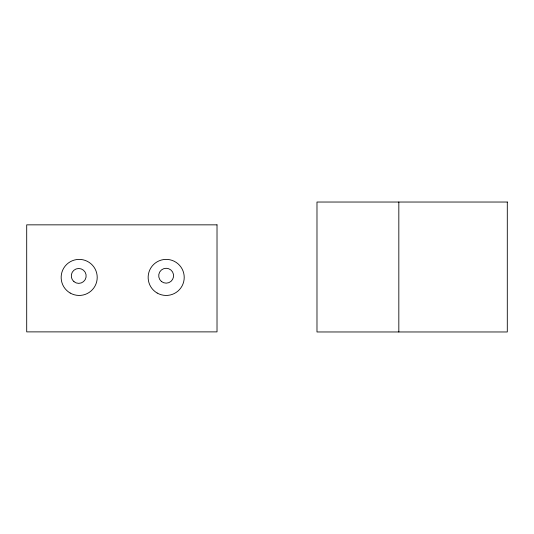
<?xml version="1.0" encoding="UTF-8"?>
<svg xmlns="http://www.w3.org/2000/svg" width="534" height="534" viewBox="0 0 534 534"><rect width="100%" height="100%" fill="white"/><g stroke="black" fill="none" stroke-linecap="round" stroke-linejoin="round"><path stroke-width="0.8" d="M398.825 202.032L398.825 331.968M507.3 202.032L316.982 202.032L316.982 331.968L507.3 331.968L507.3 202.032M217.018 224.847L26.7 224.847L26.7 331.881L217.018 331.881L217.018 224.847M70.174 293.032A18.029 18.029 0 0 0 97.215 277.413A18.029 18.029 0 0 0 70.174 261.8A18.029 18.029 0 0 0 70.174 293.032M157.17 293.032A18.029 18.029 0 0 0 184.217 277.413A18.029 18.029 0 0 0 157.17 261.8A18.029 18.029 0 0 0 157.17 293.032M73.972 281.665A7.443 7.443 0 0 0 86.054 277.173A7.443 7.443 0 0 0 76.128 268.956A7.443 7.443 0 0 0 73.972 281.665M161.401 281.451A7.443 7.443 0 0 0 173.483 276.959A7.443 7.443 0 0 0 163.558 268.742A7.443 7.443 0 0 0 161.401 281.451"/></g></svg>
